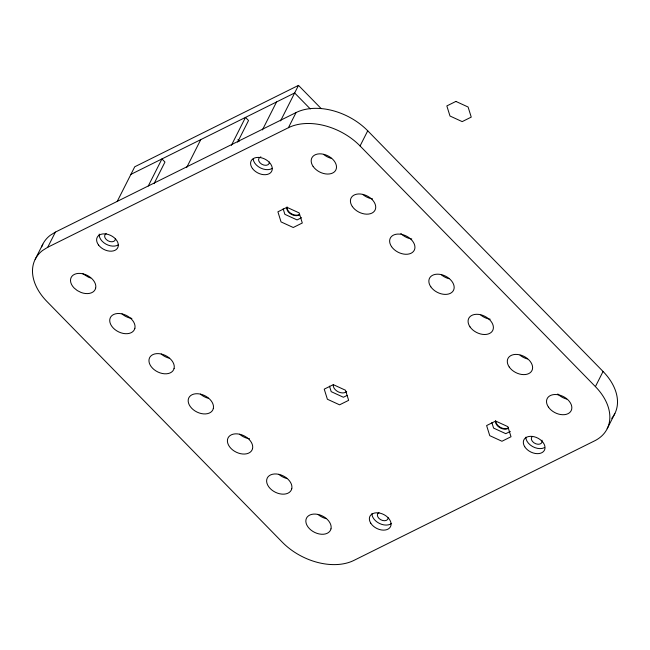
<?xml version="1.0" encoding="UTF-8"?>
<svg xmlns="http://www.w3.org/2000/svg" width="650" height="650" viewBox="0 0 650 650"><rect width="100%" height="100%" fill="white"/><g stroke="black" fill="none" stroke-linecap="round" stroke-linejoin="round"><path stroke-width="0.97" d="M35.165 259.366L42.819 244.213M603.062 371.467L595.408 386.62A53.731 36.303 26.8 0 1 594.604 440.854L353.949 560.389A53.747 36.311 26.8 0 1 282.271 542.165L46.93 301.486A53.747 36.311 26.8 0 1 42.526 250.51L47.734 247.26L55.388 232.107L296.067 112.556A53.731 36.303 26.8 0 1 367.729 130.796L603.062 371.467A53.731 36.303 26.8 0 1 611.723 418.364M117.219 201.435L134.737 166.782L298.488 85.377L321.197 108.599M148.265 186.006L161.939 158.941L164.97 162.045L154.034 183.69M186.631 167.619L200.744 139.653M231.376 145.356L245.497 117.398L248.536 120.502L237.599 142.147M262.421 129.927L276.551 101.961M280.54 120.916L298.488 85.377M47.734 247.26L288.413 127.709L296.067 112.556M595.408 386.62L360.067 145.949L367.729 130.796M607.189 428.732L614.843 413.579M55.388 232.107L50.18 235.357A53.747 36.311 26.8 0 0 41.689 246.838M130.91 174.362L294.661 92.958L310.277 108.924M301.6 217.677L297.074 219.928L284.871 214.329L283.156 208.821M347.035 395.452L343.411 397.256L331.207 391.658L329.493 386.157M510.307 431.429L505.781 433.672L493.577 428.082L491.871 422.573M82.786 273.772L88.692 277.306A13.431 9.076 26.8 0 0 90.675 277.924M122.013 313.885L122.476 314.316A13.431 9.076 26.8 0 0 131.877 318.427M161.232 353.998L161.704 354.429A13.431 9.076 26.8 0 0 169.122 358.15M200.452 394.111L200.923 394.542A13.431 9.076 26.8 0 0 208.341 398.263M239.679 434.224L240.143 434.655A13.431 9.076 26.8 0 0 249.551 438.766M278.899 474.337L279.37 474.768A13.431 9.076 26.8 0 0 286.788 478.489M318.126 514.451L318.589 514.881A13.431 9.076 26.8 0 0 326.007 518.602M237.892 139.693L239.297 141.131M566.686 399.051A13.431 9.076 26.8 0 1 557.773 393.965M299.609 214.435A7.678 5.184 26.8 0 1 291.265 213.655A7.678 5.184 26.8 0 1 287.097 206.993M527.467 358.938A13.431 9.076 26.8 0 1 520.049 355.217M346.694 391.487A7.678 5.184 26.8 0 1 338.512 391.966A7.678 5.184 26.8 0 1 333.231 385.312M490.23 319.215A13.431 9.076 26.8 0 1 480.821 315.104M288.413 127.709A53.731 36.303 26.8 0 1 360.067 145.949M331.354 158.373A13.431 9.076 26.8 0 1 323.936 154.651M449.02 278.712A13.431 9.076 26.8 0 1 441.602 274.991M411.783 238.989A13.431 9.076 26.8 0 1 400.879 233.512M372.556 198.876A13.431 9.076 26.8 0 1 363.155 194.764M508.373 427.936A7.678 5.184 26.8 0 1 500.882 427.611A7.678 5.184 26.8 0 1 495.877 421.882M508.121 428.439A7.678 5.184 26.8 0 1 499.777 427.659A7.678 5.184 26.8 0 1 495.601 421.005M299.358 214.939A7.678 5.184 26.8 0 1 291.013 214.159A7.678 5.184 26.8 0 1 286.837 207.496M541.986 440.212A5.761 3.892 26.8 0 1 535.957 443.836A5.761 3.892 26.8 0 1 532.058 436.694M388.204 517.798A5.761 3.892 26.8 0 1 380.648 519.683A5.761 3.892 26.8 0 1 378.983 512.533M269.384 161.972A5.761 3.892 26.8 0 1 261.682 164.174A5.761 3.892 26.8 0 1 260.861 156.861M115.456 238.851A5.761 3.892 26.8 0 1 107.892 240.736A5.761 3.892 26.8 0 1 106.234 233.594M391.609 523.388A11.513 7.776 26.8 0 1 379.397 523.421A11.513 7.776 26.8 0 1 371.922 513.654M544.318 447.712A11.513 7.776 26.8 0 1 532.456 446.477A11.513 7.776 26.8 0 1 525.866 437.182M272.293 168.35A11.513 7.776 26.8 0 1 260.707 168.066A11.513 7.776 26.8 0 1 253.159 159.063M118.349 244.822A11.513 7.776 26.8 0 1 105.869 244.067A11.513 7.776 26.8 0 1 99.214 234.089M95.647 288.178L95.168 289.518A13.431 9.076 26.8 0 1 81.039 292.459L77.285 290.574L74.108 287.991A13.431 9.076 26.8 0 1 71.159 277.469L71.939 276.266A13.431 9.076 26.8 0 1 92.219 278.996L93.494 280.467A13.431 9.076 26.8 0 1 95.647 288.178M134.875 328.291L134.388 329.631A13.431 9.076 26.8 0 1 114.822 329.469L113.327 328.104A13.431 9.076 26.8 0 1 110.378 317.582L111.166 316.379A13.431 9.076 26.8 0 1 131.446 319.109L132.714 320.58A13.431 9.076 26.8 0 1 134.875 328.291M174.094 368.404L173.607 369.744A13.431 9.076 26.8 0 1 154.05 369.582L152.547 368.217A13.431 9.076 26.8 0 1 149.606 357.695L150.386 356.493A13.431 9.076 26.8 0 1 170.666 359.223L171.941 360.693A13.431 9.076 26.8 0 1 174.094 368.404M213.322 408.517L212.834 409.858A13.431 9.076 26.8 0 1 193.269 409.695L191.774 408.33A13.431 9.076 26.8 0 1 188.825 397.808L189.605 396.606A13.431 9.076 26.8 0 1 209.885 399.336L211.161 400.806A13.431 9.076 26.8 0 1 213.322 408.517M252.541 448.63L252.054 449.971A13.431 9.076 26.8 0 1 232.489 449.808L230.994 448.443A13.431 9.076 26.8 0 1 228.053 437.913L228.832 436.719A13.431 9.076 26.8 0 1 249.113 439.449L250.388 440.919A13.431 9.076 26.8 0 1 252.541 448.63M291.761 488.743L291.281 490.084A13.431 9.076 26.8 0 1 271.716 489.921L270.221 488.556A13.431 9.076 26.8 0 1 267.272 478.026L268.052 476.832A13.431 9.076 26.8 0 1 288.332 479.562L289.608 481.032A13.431 9.076 26.8 0 1 291.761 488.743M330.988 528.856L330.501 530.197A13.431 9.076 26.8 0 1 310.936 530.034L309.441 528.669A13.431 9.076 26.8 0 1 306.491 518.139L307.279 516.945A13.431 9.076 26.8 0 1 327.559 519.675L328.827 521.146A13.431 9.076 26.8 0 1 330.988 528.856M455.902 101.424L446.843 105.926L449.987 116.017L462.183 121.615L471.242 117.114L468.098 107.022L455.902 101.424M286.959 207.317L277.908 211.811L281.044 221.91L293.248 227.5L302.299 222.999L299.162 212.908L286.959 207.317M333.296 384.646L324.236 389.147L327.381 399.238L339.584 404.828L348.636 400.335L345.499 390.236L333.296 384.646M495.674 421.062L486.614 425.563L489.751 435.654L501.954 441.253L511.014 436.751L507.869 426.66L495.674 421.062M548.478 407.136A13.431 9.076 26.8 0 0 570.399 411.848A13.431 9.076 26.8 0 0 558.651 394.875A13.431 9.076 26.8 0 0 548.478 407.136M509.251 367.023A13.431 9.076 26.8 0 0 531.172 371.735A13.431 9.076 26.8 0 0 519.431 354.77A13.431 9.076 26.8 0 0 509.251 367.023M470.031 326.909A13.431 9.076 26.8 0 0 491.952 331.622A13.431 9.076 26.8 0 0 480.212 314.657A13.431 9.076 26.8 0 0 470.031 326.909M313.137 166.457A13.431 9.076 26.8 0 0 335.059 171.169A13.431 9.076 26.8 0 0 323.318 154.204A13.431 9.076 26.8 0 0 313.137 166.457M430.804 286.796A13.431 9.076 26.8 0 0 452.733 291.509A13.431 9.076 26.8 0 0 440.984 274.544A13.431 9.076 26.8 0 0 430.804 286.796M391.584 246.683A13.431 9.076 26.8 0 0 413.506 251.396A13.431 9.076 26.8 0 0 401.765 234.431A13.431 9.076 26.8 0 0 391.584 246.683M352.365 206.57A13.431 9.076 26.8 0 0 374.286 211.283A13.431 9.076 26.8 0 0 362.546 194.317A13.431 9.076 26.8 0 0 352.365 206.57M98.581 245.066A11.513 7.776 26.8 0 0 117.317 248.43A11.513 7.776 26.8 0 0 106.527 234.073A11.513 7.776 26.8 0 0 98.581 245.066M252.533 168.594A11.513 7.776 26.8 0 0 271.269 171.957A11.513 7.776 26.8 0 0 260.479 157.609A11.513 7.776 26.8 0 0 252.533 168.594M524.712 446.712A11.513 7.776 26.8 0 0 543.514 451.498A11.513 7.776 26.8 0 0 534.3 436.776A11.513 7.776 26.8 0 0 524.712 446.712M370.76 523.185A11.513 7.776 26.8 0 0 389.569 527.971A11.513 7.776 26.8 0 0 380.348 513.248A11.513 7.776 26.8 0 0 370.76 523.185"/></g></svg>
